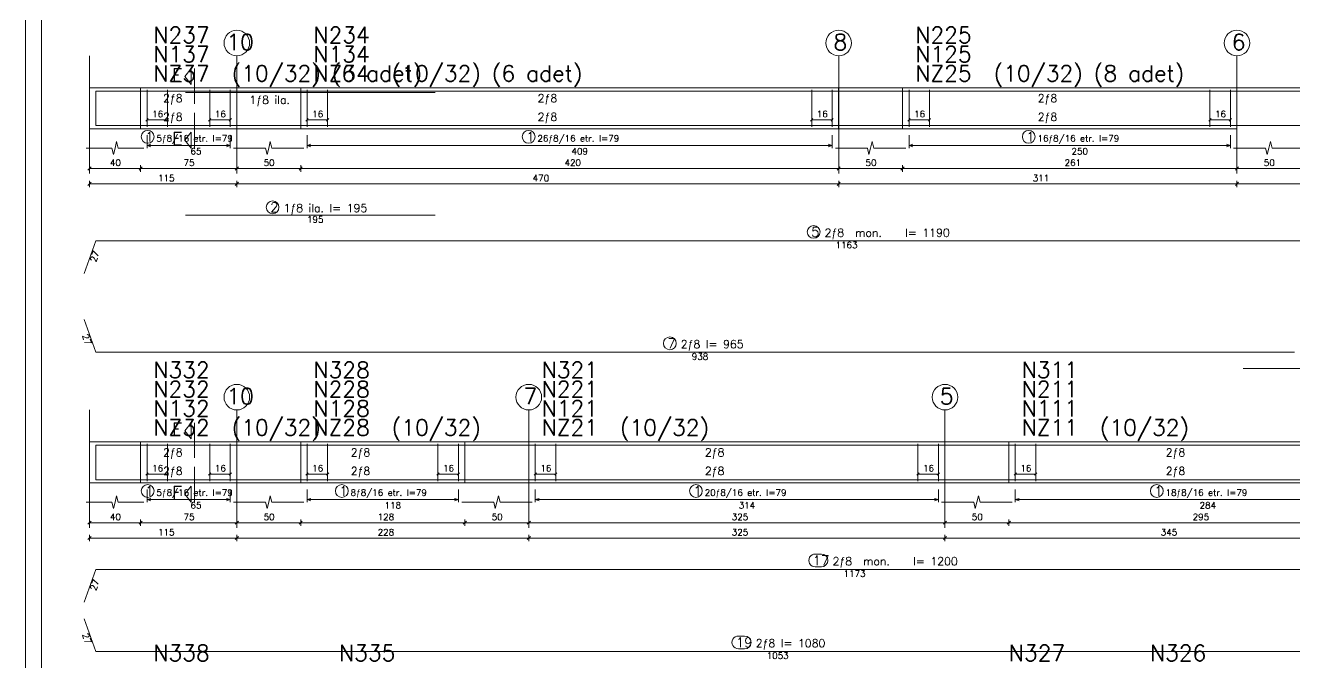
# Model space of a CAD drawing. Header units: inches. Extents: x -1.11 to 0.08, y 2.98 to 3.82.
# Drawn here: x -1.1065 to -0.7101, y 3.2047 to 3.4037 of the extents above; entities that cross this region are included whole.
import ezdxf

# ---------------------------------------------------------------- set-up
doc = ezdxf.new("R2010")
doc.units = ezdxf.units.IN
doc.header["$MEASUREMENT"] = 0
doc.linetypes.add('CENTER', pattern=[0.006500000000000001, 0.002, -0.001, 0.0005, -0.001, 0.002])
doc.linetypes.add('HIDDEN', pattern=[0.006, 0.002, -0.002, 0.002])
for name, color, linetype, lineweight in [('DONATI', 84, 'Continuous', 0), ('OLCU', 1, 'Continuous', 0), ('PENC2', 1, 'Continuous', 0), ('PENC3', 5, 'Continuous', 0), ('PENC4', 84, 'Continuous', 0), ('PEND2', 1, 'CENTER', 0), ('PENH3', 2, 'HIDDEN', 0)]:
    doc.layers.add(name, color=color, linetype=linetype, lineweight=lineweight)
doc.styles.add('RomanSTA', font='RomanSTA')

msp = doc.modelspace()

# ---------------------------------------------------------------- linework, layer by layer
at = {"layer": 'DONATI', "linetype": 'Continuous'}
for p, q in [((-1.084530444301764, 3.372433110782922), (-1.084530444301764, 3.383233110782922)), ((-1.084530444301764, 3.383233110782922), (-0.6203167601005237, 3.383233110782922)), ((-1.084530444301764, 3.383233110782922), (-1.084530444301764, 3.372433110782922)), ((-1.056530443437497, 3.382733110782921), (-0.9785304381028812, 3.382733110782921)), ((-1.084530444301764, 3.372433110782922), (-0.7101304395572345, 3.372433110782922)), ((-0.7261304421798389, 3.372433110782922), (-0.2852504415885608, 3.372433110782922)), ((-1.056530443437497, 3.344433110782921), (-0.9785304381028812, 3.344433110782921)), ((-1.088130443774263, 3.326233110782922), (-1.084530444301764, 3.336433110782921)), ((-1.084530444301764, 3.336433110782921), (-0.6203167601005237, 3.336433110782921)), ((-1.088130443774263, 3.311833110782922), (-1.084530444301764, 3.301633110782921)), ((-1.084530444301764, 3.301633110782921), (-0.7101304395572345, 3.301633110782921)), ((-0.7261304421798389, 3.296633110782921), (-0.2852504415885608, 3.296633110782921)), ((-1.084530444301764, 3.261833110782922), (-1.084530444301764, 3.272633110782921)), ((-1.084530444301764, 3.272633110782921), (-0.6153304441348713, 3.272633110782921)), ((-1.084530444301764, 3.272633110782921), (-1.084530444301764, 3.261833110782922)), ((-1.084530444301764, 3.261833110782922), (-0.6633304520026844, 3.261833110782922)), ((-1.088130443774263, 3.223633110782921), (-1.084530444301764, 3.233833110782922)), ((-1.084530444301764, 3.233833110782922), (-0.6153304441348713, 3.233833110782922)), ((-1.088130443774263, 3.218433110782922), (-1.084530444301764, 3.208233110782921)), ((-1.084530444301764, 3.208233110782921), (-0.6633304520026844, 3.208233110782921))]:
    msp.add_line(p, q, dxfattribs=at)
at = {"layer": 'OLCU', "linetype": 'Continuous'}
for p, q in [((-1.068883576847712, 3.373833110782921), (-1.068177522577445, 3.374633110782922)), ((-1.068529648192326, 3.373233110782921), (-1.068530832834641, 3.375233110782922)), ((-1.06853044540445, 3.374233110782922), (-1.062130445100467, 3.374233110782922)), ((-1.062483576543729, 3.373833110782921), (-1.061777525998751, 3.374633110782922)), ((-1.062129647888343, 3.373233110782921), (-1.062130832530658, 3.375233110782922)), ((-1.049283576615254, 3.373833110782921), (-1.048577522344987, 3.374633110782922)), ((-1.048929647959868, 3.373233110782921), (-1.048930832602183, 3.375233110782922)), ((-1.048930445171992, 3.374233110782922), (-1.042530441142718, 3.374233110782922)), ((-1.04288357631127, 3.373833110782921), (-1.042177522041003, 3.374633110782922)), ((-1.042529651381175, 3.373233110782921), (-1.04253083602349, 3.375233110782922)), ((-1.018883572377364, 3.373833110782921), (-1.018177525557677, 3.374633110782922)), ((-1.018529647447268, 3.373233110782921), (-1.018530832089583, 3.375233110782922)), ((-1.018530444659392, 3.374233110782922), (-1.012130440630118, 3.374233110782922)), ((-1.012483575798671, 3.373833110782921), (-1.011777521528403, 3.374633110782922)), ((-1.012129650868575, 3.373233110782921), (-1.01213083551089, 3.375233110782922)), ((-0.8612835718766849, 3.373833110782921), (-0.860577525056998, 3.374633110782922)), ((-0.8609296543971698, 3.373233110782921), (-0.8609308315889042, 3.375233110782922)), ((-0.8609304441587131, 3.374233110782922), (-0.8545304401294391, 3.374233110782922)), ((-0.8548835678474109, 3.373833110782921), (-0.854177521027724, 3.374633110782922)), ((-0.8545296354667347, 3.373233110782921), (-0.8545308275596302, 3.375233110782922)), ((-0.8308835788146656, 3.373833110782921), (-0.8301775319949787, 3.374633110782922)), ((-0.8305296464339893, 3.373233110782921), (-0.8305308385268848, 3.375233110782922)), ((-0.8305304510966938, 3.374233110782922), (-0.8241304321662586, 3.374233110782922)), ((-0.8244835896865528, 3.373833110782921), (-0.8237775130645435, 3.374633110782922)), ((-0.8241296573058765, 3.373233110782921), (-0.8241308195964496, 3.375233110782922)), ((-0.7368835671321552, 3.373833110782921), (-0.7361775203124683, 3.374633110782922)), ((-0.7365296347514789, 3.373233110782921), (-0.7365308268443744, 3.375233110782922)), ((-0.7365304394141834, 3.374233110782922), (-0.7301304502860706, 3.374233110782922)), ((-0.7304835780040424, 3.373833110782921), (-0.7297775311843555, 3.374633110782922)), ((-0.7301296456233661, 3.373233110782921), (-0.7301308377162616, 3.375233110782922)), ((-1.068883576847712, 3.263233110782922), (-1.068177522577445, 3.264033110782921)), ((-1.068529648192326, 3.262633110782922), (-1.068530832834641, 3.264633110782921)), ((-1.06853044540445, 3.263633110782922), (-1.062130445100467, 3.263633110782922)), ((-1.062483576543729, 3.263233110782922), (-1.061777525998751, 3.264033110782921)), ((-1.062129647888343, 3.262633110782922), (-1.062130832530658, 3.264633110782921)), ((-1.049283576615254, 3.263233110782922), (-1.048577522344987, 3.264033110782921)), ((-1.048929647959868, 3.262633110782922), (-1.048930832602183, 3.264633110782921)), ((-1.048930445171992, 3.263633110782922), (-1.042530441142718, 3.263633110782922)), ((-1.04288357631127, 3.263233110782922), (-1.042177522041003, 3.264033110782921)), ((-1.042529651381175, 3.262633110782922), (-1.04253083602349, 3.264633110782921)), ((-1.018883572377364, 3.263233110782922), (-1.018177525557677, 3.264033110782921)), ((-1.018529647447268, 3.262633110782922), (-1.018530832089583, 3.264633110782921)), ((-1.018530444659392, 3.263633110782922), (-1.012130440630118, 3.263633110782922)), ((-1.012483575798671, 3.263233110782922), (-1.011777521528403, 3.264033110782921)), ((-1.012129650868575, 3.262633110782922), (-1.01213083551089, 3.264633110782921)), ((-0.9780035777465503, 3.263233110782922), (-0.9772975309268634, 3.264033110782921)), ((-0.9776496453658741, 3.262633110782922), (-0.9776508374587696, 3.264633110782921)), ((-0.9776504500285785, 3.263633110782922), (-0.9712504459993045, 3.263633110782922)), ((-0.9716035737172763, 3.263233110782922), (-0.9708975268975895, 3.264033110782921)), ((-0.9712496562377613, 3.262633110782922), (-0.9712508334294956, 3.264633110782921)), ((-0.9476035697833698, 3.263233110782922), (-0.9468975229636829, 3.264033110782921)), ((-0.9472496523038547, 3.262633110782922), (-0.947250829495589, 3.264633110782921)), ((-0.947250442065398, 3.263633110782922), (-0.940850438036124, 3.263633110782922)), ((-0.941203580655257, 3.263233110782922), (-0.9404975189344089, 3.264033110782921)), ((-0.9408496482745807, 3.262633110782922), (-0.9408508403674762, 3.264633110782921)), ((-0.8280835612193744, 3.263233110782922), (-0.8273775143996875, 3.264033110782921)), ((-0.8277296586410205, 3.262633110782922), (-0.8277308209315937, 3.264633110782921)), ((-0.8277304335014026, 3.263633110782922), (-0.8213304443732898, 3.263633110782922)), ((-0.8216835720912616, 3.263233110782922), (-0.8209775252715747, 3.264033110782921)), ((-0.8213296397105854, 3.262633110782922), (-0.8213308318034809, 3.264633110782921)), ((-0.7976835830585163, 3.263233110782922), (-0.7969775362388294, 3.264033110782921)), ((-0.79732965067784, 3.262633110782922), (-0.7973308427707355, 3.264633110782921)), ((-0.7973304553405445, 3.263633110782922), (-0.7909304364101093, 3.263633110782922)), ((-0.7912835641280811, 3.263233110782922), (-0.7905775173083942, 3.264033110782921)), ((-0.7909296615497272, 3.262633110782922), (-0.7909308238403003, 3.264633110782921)), ((-0.8598275049106281, 3.238633110782922), (-0.8578774942533176, 3.238633110782922)), ((-0.8598306788579624, 3.234633110782922), (-0.8578806831018131, 3.234633110782922)), ((-0.8838274939433735, 3.213033110782922), (-0.881877483286063, 3.213033110782922)), ((-0.8838306678907077, 3.209033110782921), (-0.8818806721345585, 3.209033110782921))]:
    msp.add_line(p, q, dxfattribs=at)
at = {"layer": 'PENC2', "linetype": 'Continuous'}
for p, q in [((-1.078530445180933, 3.365433110782921), (-1.078030444167654, 3.367433110782922)), ((-1.078030444167654, 3.367433110782922), (-1.07753044501702, 3.365433110782921)), ((-1.06853044540445, 3.369433110782921), (-1.06853044540445, 3.365433110782921)), ((-1.06853044540445, 3.366233110782922), (-1.067330443717639, 3.366633110782922)), ((-1.06853044540445, 3.366233110782922), (-1.042530441142718, 3.366233110782922)), ((-1.06853044540445, 3.366233110782922), (-1.067330443717639, 3.365833110782921)), ((-1.042530441142718, 3.366233110782922), (-1.04373044655482, 3.366633110782922)), ((-1.042530441142718, 3.366233110782922), (-1.04373044655482, 3.365833110782921)), ((-1.042530441142718, 3.369433110782921), (-1.042530441142718, 3.365433110782921)), ((-1.030530446626345, 3.365433110782921), (-1.030030445613066, 3.367433110782922)), ((-1.030030445613066, 3.367433110782922), (-1.029530444599787, 3.365433110782921)), ((-1.018530444659392, 3.369433110782921), (-1.018530444659392, 3.365433110782921)), ((-1.018530444659392, 3.366233110782922), (-1.017330446697871, 3.366633110782922)), ((-1.018530444659392, 3.366233110782922), (-0.8545304401294391, 3.366233110782922)), ((-1.018530444659392, 3.366233110782922), (-1.017330446697871, 3.365833110782921)), ((-0.8545304401294391, 3.366233110782922), (-0.8557304306403797, 3.366633110782922)), ((-0.8545304401294391, 3.366233110782922), (-0.8557304306403797, 3.365833110782921)), ((-0.8545304401294391, 3.369433110782921), (-0.8545304401294391, 3.365433110782921)), ((-0.8425304456130664, 3.365433110782921), (-0.8420304520503681, 3.367433110782922)), ((-0.8420304520503681, 3.367433110782922), (-0.8415304584876697, 3.365433110782921)), ((-0.8305304510966938, 3.369433110782921), (-0.8305304510966938, 3.365433110782921)), ((-0.8305304510966938, 3.366233110782922), (-0.8293304307834308, 3.366633110782922)), ((-0.8305304510966938, 3.366233110782922), (-0.7301304502860706, 3.366233110782922)), ((-0.8305304510966938, 3.366233110782922), (-0.8293304307834308, 3.365833110782921)), ((-0.7301304502860706, 3.366233110782922), (-0.7313304407970111, 3.366633110782922)), ((-0.7301304502860706, 3.366233110782922), (-0.7313304407970111, 3.365833110782921)), ((-0.7301304502860706, 3.369433110782921), (-0.7301304502860706, 3.365433110782921)), ((-0.7181304557696979, 3.365433110782921), (-0.7176304324046772, 3.367433110782922)), ((-0.7176304324046772, 3.367433110782922), (-0.7171304388419788, 3.365433110782921)), ((-1.087530444793503, 3.365433110782921), (-1.079530445344846, 3.365433110782921)), ((-1.079530445344846, 3.365433110782921), (-1.079030444331567, 3.363433110782922)), ((-1.079030444331567, 3.363433110782922), (-1.078530445180933, 3.365433110782921)), ((-1.07753044501702, 3.365433110782921), (-1.069530443705718, 3.365433110782921)), ((-1.041530446566741, 3.365433110782921), (-1.031530441202323, 3.365433110782921)), ((-1.031530441202323, 3.365433110782921), (-1.031030447639624, 3.363433110782922)), ((-1.031030447639624, 3.363433110782922), (-1.030530446626345, 3.365433110782921)), ((-1.029530444599787, 3.365433110782921), (-1.01953044668595, 3.365433110782921)), ((-0.8535304530040424, 3.365433110782921), (-0.8435304327384632, 3.365433110782921)), ((-0.8435304327384632, 3.365433110782921), (-0.8430304391757648, 3.363433110782922)), ((-0.8430304391757648, 3.363433110782922), (-0.8425304456130664, 3.365433110782921)), ((-0.8415304584876697, 3.365433110782921), (-0.8315304382220905, 3.365433110782921)), ((-0.7291304333583515, 3.365433110782921), (-0.7191304428950946, 3.365433110782921)), ((-0.7191304428950946, 3.365433110782921), (-0.7186304493323963, 3.363433110782922)), ((-0.7186304493323963, 3.363433110782922), (-0.7181304557696979, 3.365433110782921)), ((-0.7171304388419788, 3.365433110782921), (-0.707130448378722, 3.365433110782921)), ((-1.085990445174376, 3.359533110782921), (-1.086990445338289, 3.358533110782921)), ((-1.08649044432501, 3.360033110782922), (-1.08649044432501, 3.358033110782921)), ((-1.08649044432501, 3.359033110782922), (-1.070530445732276, 3.359033110782922)), ((-1.070030444718997, 3.359533110782921), (-1.071030446745555, 3.358533110782921)), ((-1.070530445732276, 3.360033110782922), (-1.070530445732276, 3.358033110782921)), ((-1.070530445732276, 3.359033110782922), (-1.040530444540183, 3.359033110782922)), ((-1.039990441359679, 3.359533110782921), (-1.040990443386237, 3.358533110782921)), ((-1.040490442372958, 3.360033110782922), (-1.040490442372958, 3.358033110782921)), ((-1.040490442372958, 3.359033110782922), (-1.020530441261927, 3.359033110782922)), ((-1.020030447699229, 3.359533110782921), (-1.021030442275206, 3.358533110782921)), ((-1.020530441261927, 3.360033110782922), (-1.020530441261927, 3.358033110782921)), ((-1.020530441261927, 3.359033110782922), (-0.8525304360763233, 3.359033110782922)), ((-0.8519904477969806, 3.359533110782921), (-0.8529904349223774, 3.358533110782921)), ((-0.852490441359679, 3.360033110782922), (-0.852490441359679, 3.358033110782921)), ((-0.852490441359679, 3.359033110782922), (-0.8325304551498096, 3.359033110782922)), ((-0.8320304317847889, 3.359533110782921), (-0.833030448712508, 3.358533110782921)), ((-0.8325304551498096, 3.360033110782922), (-0.8325304551498096, 3.358033110782921)), ((-0.8325304551498096, 3.359033110782922), (-0.7281304462329548, 3.359033110782922)), ((-0.7275904579536121, 3.359533110782921), (-0.7285904450790088, 3.358533110782921)), ((-0.7280904515163105, 3.360033110782922), (-0.7280904515163105, 3.358033110782921)), ((-0.7280904515163105, 3.359033110782922), (-0.7081304355041187, 3.359033110782922)), ((-1.085990445174376, 3.354733110782921), (-1.086990445338289, 3.353733110782922)), ((-1.08649044432501, 3.355233110782922), (-1.08649044432501, 3.353233110782921)), ((-1.08649044432501, 3.354233110782921), (-1.040490442372958, 3.354233110782921)), ((-1.039990441359679, 3.354733110782921), (-1.040990443386237, 3.353733110782922)), ((-1.040490442372958, 3.355233110782922), (-1.040490442372958, 3.353233110782921)), ((-1.040490442372958, 3.354233110782921), (-0.852490441359679, 3.354233110782921)), ((-0.8519904477969806, 3.354733110782921), (-0.8529904349223774, 3.353733110782922)), ((-0.852490441359679, 3.355233110782922), (-0.852490441359679, 3.353233110782921)), ((-0.852490441359679, 3.354233110782921), (-0.7280904515163105, 3.354233110782921)), ((-0.7275904579536121, 3.354733110782921), (-0.7285904450790088, 3.353733110782922)), ((-0.7280904515163105, 3.355233110782922), (-0.7280904515163105, 3.353233110782921)), ((-0.7280904515163105, 3.354233110782921), (-0.6012904210464161, 3.354233110782921)), ((-1.06853044540445, 3.258833110782922), (-1.06853044540445, 3.254833110782922)), ((-1.042530441142718, 3.258833110782922), (-1.042530441142718, 3.254833110782922)), ((-1.018530444659392, 3.258833110782922), (-1.018530444659392, 3.254833110782922)), ((-0.9712504459993045, 3.258833110782922), (-0.9712504459993045, 3.254833110782922)), ((-0.947250442065398, 3.258833110782922), (-0.947250442065398, 3.254833110782922)), ((-0.8213304443732898, 3.258833110782922), (-0.8213304443732898, 3.254833110782922)), ((-0.7973304553405445, 3.258833110782922), (-0.7973304553405445, 3.254833110782922)), ((-1.087530444793503, 3.254833110782922), (-1.079530445344846, 3.254833110782922)), ((-1.079530445344846, 3.254833110782922), (-1.079030444331567, 3.252833110782921)), ((-1.079030444331567, 3.252833110782921), (-1.078530445180933, 3.254833110782922)), ((-1.078530445180933, 3.254833110782922), (-1.078030444167654, 3.256833110782921)), ((-1.078030444167654, 3.256833110782921), (-1.07753044501702, 3.254833110782922)), ((-1.07753044501702, 3.254833110782922), (-1.069530443705718, 3.254833110782922)), ((-1.06853044540445, 3.255633110782922), (-1.067330443717639, 3.256033110782921)), ((-1.06853044540445, 3.255633110782922), (-1.042530441142718, 3.255633110782922)), ((-1.06853044540445, 3.255633110782922), (-1.067330443717639, 3.255233110782922)), ((-1.042530441142718, 3.255633110782922), (-1.04373044655482, 3.256033110782921)), ((-1.042530441142718, 3.255633110782922), (-1.04373044655482, 3.255233110782922)), ((-1.041530446566741, 3.254833110782922), (-1.031530441202323, 3.254833110782922)), ((-1.031530441202323, 3.254833110782922), (-1.031030447639624, 3.252833110782921)), ((-1.031030447639624, 3.252833110782921), (-1.030530446626345, 3.254833110782922)), ((-1.030530446626345, 3.254833110782922), (-1.030030445613066, 3.256833110782921)), ((-1.030030445613066, 3.256833110782921), (-1.029530444599787, 3.254833110782922)), ((-1.029530444599787, 3.254833110782922), (-1.01953044668595, 3.254833110782922)), ((-1.018530444659392, 3.255633110782922), (-1.017330446697871, 3.256033110782921)), ((-1.018530444659392, 3.255633110782922), (-0.9712504459993045, 3.255633110782922)), ((-1.018530444659392, 3.255633110782922), (-1.017330446697871, 3.255233110782922)), ((-0.9712504459993045, 3.255633110782922), (-0.9724504514114063, 3.256033110782921)), ((-0.9712504459993045, 3.255633110782922), (-0.9724504514114063, 3.255233110782922)), ((-0.9702504439727466, 3.254833110782922), (-0.9602504386083286, 3.254833110782922)), ((-0.9602504386083286, 3.254833110782922), (-0.9597504450456302, 3.252833110782921)), ((-0.9597504450456302, 3.252833110782921), (-0.9592504514829319, 3.254833110782922)), ((-0.9592504514829319, 3.254833110782922), (-0.9587504430190723, 3.256833110782921)), ((-0.9587504430190723, 3.256833110782921), (-0.9582504494563739, 3.254833110782922)), ((-0.9582504494563739, 3.254833110782922), (-0.9482504440919559, 3.254833110782922)), ((-0.947250442065398, 3.255633110782922), (-0.9460504515544574, 3.256033110782921)), ((-0.947250442065398, 3.255633110782922), (-0.8213304443732898, 3.255633110782922)), ((-0.947250442065398, 3.255633110782922), (-0.9460504515544574, 3.255233110782922)), ((-0.8213304443732898, 3.255633110782922), (-0.8225304348842304, 3.256033110782921)), ((-0.8213304443732898, 3.255633110782922), (-0.8225304348842304, 3.255233110782922)), ((-0.8203304572478931, 3.254833110782922), (-0.8103304369823139, 3.254833110782922)), ((-0.8103304369823139, 3.254833110782922), (-0.8098304434196155, 3.252833110782921)), ((-0.8098304434196155, 3.252833110782921), (-0.8093304498569172, 3.254833110782922)), ((-0.8093304498569172, 3.254833110782922), (-0.8088304562942188, 3.256833110782921)), ((-0.8088304562942188, 3.256833110782921), (-0.808330432929198, 3.254833110782922)), ((-0.808330432929198, 3.254833110782922), (-0.7983304424659412, 3.254833110782922)), ((-0.7973304553405445, 3.255633110782922), (-0.7961304350272815, 3.256033110782921)), ((-0.7973304553405445, 3.255633110782922), (-0.683330432929198, 3.255633110782922)), ((-0.7973304553405445, 3.255633110782922), (-0.7961304350272815, 3.255233110782922)), ((-1.085990445174376, 3.248933110782922), (-1.086990445338289, 3.247933110782922)), ((-1.08649044432501, 3.249433110782921), (-1.08649044432501, 3.247433110782922)), ((-1.08649044432501, 3.248433110782921), (-1.070530445732276, 3.248433110782921)), ((-1.070030444718997, 3.248933110782922), (-1.071030446745555, 3.247933110782922)), ((-1.070530445732276, 3.249433110782921), (-1.070530445732276, 3.247433110782922)), ((-1.070530445732276, 3.248433110782921), (-1.040530444540183, 3.248433110782921)), ((-1.039990441359679, 3.248933110782922), (-1.040990443386237, 3.247933110782922)), ((-1.040490442372958, 3.249433110782921), (-1.040490442372958, 3.247433110782922)), ((-1.040490442372958, 3.248433110782921), (-1.020530441261927, 3.248433110782921)), ((-1.020030447699229, 3.248933110782922), (-1.021030442275206, 3.247933110782922)), ((-1.020530441261927, 3.249433110782921), (-1.020530441261927, 3.247433110782922)), ((-1.020530441261927, 3.248433110782921), (-0.9692504419461887, 3.248433110782921)), ((-0.9687504483834903, 3.248933110782922), (-0.9697504504100483, 3.247933110782922)), ((-0.9692504419461887, 3.249433110782921), (-0.9692504419461887, 3.247433110782922)), ((-0.9692504419461887, 3.248433110782921), (-0.9492904408351581, 3.248433110782921)), ((-0.9487504376546543, 3.248933110782922), (-0.9497504396812122, 3.247933110782922)), ((-0.9492504461185138, 3.249433110782921), (-0.9492504461185138, 3.247433110782922)), ((-0.9492504461185138, 3.248433110782921), (-0.819330440320174, 3.248433110782921)), ((-0.8187904520408313, 3.248933110782922), (-0.8197904391662281, 3.247933110782922)), ((-0.8192904456035297, 3.249433110782921), (-0.8192904456035297, 3.247433110782922)), ((-0.8192904456035297, 3.248433110782921), (-0.7993304295913379, 3.248433110782921)), ((-0.7988304360286396, 3.248933110782922), (-0.7998304529563587, 3.247933110782922)), ((-0.7993304295913379, 3.249433110782921), (-0.7993304295913379, 3.247433110782922)), ((-0.7993304295913379, 3.248433110782921), (-0.6813304586784046, 3.248433110782921)), ((-1.085990445174376, 3.244133110782922), (-1.086990445338289, 3.243133110782922)), ((-1.08649044432501, 3.244633110782921), (-1.08649044432501, 3.242633110782922)), ((-1.08649044432501, 3.243633110782921), (-1.040490442372958, 3.243633110782921)), ((-1.039990441359679, 3.244133110782922), (-1.040990443386237, 3.243133110782922)), ((-1.040490442372958, 3.244633110782921), (-1.040490442372958, 3.242633110782922)), ((-1.040490442372958, 3.243633110782921), (-0.9492904408351581, 3.243633110782921)), ((-0.9487904472724598, 3.244133110782922), (-0.9497904492990177, 3.243133110782922)), ((-0.9492904408351581, 3.244633110782921), (-0.9492904408351581, 3.242633110782922)), ((-0.9492904408351581, 3.243633110782921), (-0.8192904456035297, 3.243633110782921)), ((-0.8187904520408313, 3.244133110782922), (-0.8197904391662281, 3.243133110782922)), ((-0.8192904456035297, 3.244633110782921), (-0.8192904456035297, 3.242633110782922)), ((-0.8192904456035297, 3.243633110782921), (-0.6812904341594379, 3.243633110782921))]:
    msp.add_line(p, q, dxfattribs=at)
at = {"layer": 'PENC2'}
for centre in [(-1.068329249926011, 3.368933110782922), (-0.9493292583600681, 3.368933110782922), (-0.7931292517558735, 3.368933110782922), (-1.029313573099772, 3.346933110782921), (-0.8603222532645862, 3.339233110782922), (-0.9052290929929416, 3.304433110782921), (-1.068329249926011, 3.258333110782921), (-1.00768925384442, 3.258333110782921), (-0.8970892591849964, 3.258333110782921), (-0.7531292601005237, 3.258333110782921)]:
    msp.add_circle(centre, 0.002000000094994903, dxfattribs=at)
for centre, start, end in [((-0.8598290844337146, 3.236633110782921), 90.00122447294544, 270.0036734188379), ((-0.8578790886775653, 3.236633110782921), 270.0036734188379, 90.00122447294544), ((-0.88382907346646, 3.211033110782922), 90.00122447294544, 270.0036734188379), ((-0.8818790777103107, 3.211033110782922), 270.0036734188379, 90.00122447294544)]:
    msp.add_arc(centre, 0.002000000094994903, start, end, dxfattribs=at)
at = {"layer": 'PENC3', "linetype": 'Continuous'}
for p, q in [((-1.106530444182555, 2.981233110782922), (-1.106530444182555, 3.821533110782922)), ((-1.101530444294314, 2.981233110782922), (-1.101530444294314, 3.821533110782922)), ((-1.08653044462959, 3.384233110782922), (-1.08649044432501, 3.384233110782922)), ((-1.08653044462959, 3.384233110782922), (-1.08653044462959, 3.371433110782922)), ((-1.08649044432501, 3.384233110782922), (-1.040490442372958, 3.384233110782922)), ((-1.040490442372958, 3.384233110782922), (-0.852490441359679, 3.384233110782922)), ((-0.852490441359679, 3.384233110782922), (-0.7280904515163105, 3.384233110782922)), ((-0.7280904515163105, 3.384233110782922), (-0.6012904210464161, 3.384233110782922)), ((-1.08653044462959, 3.371433110782922), (-1.08649044432501, 3.371433110782922)), ((-1.08649044432501, 3.371433110782922), (-1.070530445732276, 3.371433110782922)), ((-1.070530445732276, 3.371433110782922), (-1.040530444540183, 3.371433110782922)), ((-1.040530444540183, 3.371433110782922), (-1.040490442372958, 3.371433110782922)), ((-1.040490442372958, 3.371433110782922), (-1.020530441261927, 3.371433110782922)), ((-1.020530441261927, 3.371433110782922), (-0.8525304360763233, 3.371433110782922)), ((-0.8525304360763233, 3.371433110782922), (-0.852490441359679, 3.371433110782922)), ((-0.852490441359679, 3.371433110782922), (-0.8325304551498096, 3.371433110782922)), ((-0.8325304551498096, 3.371433110782922), (-0.7281304462329548, 3.371433110782922)), ((-0.7281304462329548, 3.371433110782922), (-0.7280904515163105, 3.371433110782922)), ((-1.08653044462959, 3.273633110782922), (-1.08649044432501, 3.273633110782922)), ((-1.08653044462959, 3.273633110782922), (-1.08653044462959, 3.260833110782921)), ((-1.08649044432501, 3.273633110782922), (-1.040490442372958, 3.273633110782922)), ((-1.040490442372958, 3.273633110782922), (-0.9492904408351581, 3.273633110782922)), ((-0.9492904408351581, 3.273633110782922), (-0.8192904456035297, 3.273633110782922)), ((-0.8192904456035297, 3.273633110782922), (-0.6812904341594379, 3.273633110782922)), ((-1.08653044462959, 3.260833110782921), (-1.08649044432501, 3.260833110782921)), ((-1.08649044432501, 3.260833110782921), (-1.070530445732276, 3.260833110782921)), ((-1.070530445732276, 3.260833110782921), (-1.040530444540183, 3.260833110782921)), ((-1.040530444540183, 3.260833110782921), (-1.040490442372958, 3.260833110782921)), ((-1.040490442372958, 3.260833110782921), (-1.020530441261927, 3.260833110782921)), ((-1.020530441261927, 3.260833110782921), (-0.9692504419461887, 3.260833110782921)), ((-0.9692504419461887, 3.260833110782921), (-0.9492904408351581, 3.260833110782921)), ((-0.9492904408351581, 3.260833110782921), (-0.9492504461185138, 3.260833110782921)), ((-0.9492504461185138, 3.260833110782921), (-0.819330440320174, 3.260833110782921)), ((-0.819330440320174, 3.260833110782921), (-0.8192904456035297, 3.260833110782921)), ((-0.8192904456035297, 3.260833110782921), (-0.7993304295913379, 3.260833110782921)), ((-0.7993304295913379, 3.260833110782921), (-0.6813304586784046, 3.260833110782921))]:
    msp.add_line(p, q, dxfattribs=at)
at = {"layer": 'PENC3'}
for centre in [(-1.040490442372958, 3.398233110782921), (-0.852490441359679, 3.398233110782921), (-0.7280904515163105, 3.398233110782921), (-1.040490442372958, 3.287633110782922), (-0.9492904408351581, 3.287633110782922), (-0.8192904456035297, 3.287633110782922)]:
    msp.add_circle(centre, 0.004000000189989805, dxfattribs=at)
at = {"layer": 'PENC4', "linetype": 'Continuous'}
for p, q in [((-1.054730446495215, 3.390233110782921), (-1.05673044309775, 3.387733110782921)), ((-1.054730446495215, 3.390233110782921), (-1.054730446495215, 3.385233110782921)), ((-1.053730444468657, 3.390233110782921), (-1.053730444468657, 3.379233110782922)), ((-1.05673044309775, 3.387733110782921), (-1.054730446495215, 3.385233110782921)), ((-1.06853044540445, 3.383633110782922), (-1.06853044540445, 3.372033110782922)), ((-1.062130445100467, 3.383633110782922), (-1.062130445100467, 3.372033110782922)), ((-1.048930445171992, 3.383633110782922), (-1.048930445171992, 3.372033110782922)), ((-1.042530441142718, 3.383633110782922), (-1.042530441142718, 3.372033110782922)), ((-1.018530444659392, 3.383633110782922), (-1.018530444659392, 3.372033110782922)), ((-1.012130440630118, 3.383633110782922), (-1.012130440630118, 3.372033110782922)), ((-0.8609304441587131, 3.383633110782922), (-0.8609304441587131, 3.372033110782922)), ((-0.8545304401294391, 3.383633110782922), (-0.8545304401294391, 3.372033110782922)), ((-0.8305304510966938, 3.383633110782922), (-0.8305304510966938, 3.372033110782922)), ((-0.8241304321662586, 3.383633110782922), (-0.8241304321662586, 3.372033110782922)), ((-0.7365304394141834, 3.383633110782922), (-0.7365304394141834, 3.372033110782922)), ((-0.7301304502860706, 3.383633110782922), (-0.7301304502860706, 3.372033110782922)), ((-1.053730444468657, 3.365433110782921), (-1.053730444468657, 3.376433110782922)), ((-1.05673044309775, 3.367933110782921), (-1.054730446495215, 3.370433110782922)), ((-1.054730446495215, 3.365433110782921), (-1.054730446495215, 3.370433110782922)), ((-1.054730446495215, 3.365433110782921), (-1.05673044309775, 3.367933110782921)), ((-1.054730446495215, 3.279633110782922), (-1.05673044309775, 3.277133110782922)), ((-1.054730446495215, 3.279633110782922), (-1.054730446495215, 3.274633110782922)), ((-1.053730444468657, 3.279633110782922), (-1.053730444468657, 3.268633110782921)), ((-1.05673044309775, 3.277133110782922), (-1.054730446495215, 3.274633110782922)), ((-1.06853044540445, 3.273033110782921), (-1.06853044540445, 3.261433110782922)), ((-1.062130445100467, 3.273033110782921), (-1.062130445100467, 3.261433110782922)), ((-1.048930445171992, 3.273033110782921), (-1.048930445171992, 3.261433110782922)), ((-1.042530441142718, 3.273033110782921), (-1.042530441142718, 3.261433110782922)), ((-1.018530444659392, 3.273033110782921), (-1.018530444659392, 3.261433110782922)), ((-1.012130440630118, 3.273033110782921), (-1.012130440630118, 3.261433110782922)), ((-0.9776504500285785, 3.273033110782921), (-0.9776504500285785, 3.261433110782922)), ((-0.9712504459993045, 3.273033110782921), (-0.9712504459993045, 3.261433110782922)), ((-0.947250442065398, 3.273033110782921), (-0.947250442065398, 3.261433110782922)), ((-0.940850438036124, 3.273033110782921), (-0.940850438036124, 3.261433110782922)), ((-0.8277304335014026, 3.273033110782921), (-0.8277304335014026, 3.261433110782922)), ((-0.8213304443732898, 3.273033110782921), (-0.8213304443732898, 3.261433110782922)), ((-0.7973304553405445, 3.273033110782921), (-0.7973304553405445, 3.261433110782922)), ((-0.7909304364101093, 3.273033110782921), (-0.7909304364101093, 3.261433110782922)), ((-1.053730444468657, 3.254833110782922), (-1.053730444468657, 3.265833110782922)), ((-1.05673044309775, 3.257333110782922), (-1.054730446495215, 3.259833110782921)), ((-1.054730446495215, 3.254833110782922), (-1.054730446495215, 3.259833110782921)), ((-1.054730446495215, 3.254833110782922), (-1.05673044309775, 3.257333110782922))]:
    msp.add_line(p, q, dxfattribs=at)
at = {"layer": 'PEND2', "linetype": 'CENTER'}
for p, q in [((-1.08649044432501, 3.394233110782921), (-1.08649044432501, 3.357433110782921)), ((-1.040490442372958, 3.394233110782921), (-1.040490442372958, 3.357433110782921)), ((-0.852490441359679, 3.394233110782921), (-0.852490441359679, 3.357433110782921)), ((-0.7280904515163105, 3.394233110782921), (-0.7280904515163105, 3.357433110782921)), ((-1.08649044432501, 3.283633110782922), (-1.08649044432501, 3.246833110782922)), ((-1.040490442372958, 3.283633110782922), (-1.040490442372958, 3.246833110782922)), ((-0.9492904408351581, 3.283633110782922), (-0.9492904408351581, 3.246833110782922)), ((-0.8192904456035297, 3.283633110782922), (-0.8192904456035297, 3.246833110782922))]:
    msp.add_line(p, q, dxfattribs=at)
at = {"layer": 'PENH3', "linetype": 'HIDDEN'}
for p, q in [((-1.070530445732276, 3.384233110782922), (-1.070530445732276, 3.371433110782922)), ((-1.040530444540183, 3.384233110782922), (-1.040530444540183, 3.371433110782922)), ((-1.020530441261927, 3.384233110782922), (-1.020530441261927, 3.371433110782922)), ((-0.8525304360763233, 3.384233110782922), (-0.8525304360763233, 3.371433110782922)), ((-0.8325304551498096, 3.384233110782922), (-0.8325304551498096, 3.371433110782922)), ((-0.7281304462329548, 3.384233110782922), (-0.7281304462329548, 3.371433110782922)), ((-1.070530445732276, 3.273633110782922), (-1.070530445732276, 3.260833110782921)), ((-1.040530444540183, 3.273633110782922), (-1.040530444540183, 3.260833110782921)), ((-1.020530441261927, 3.273633110782922), (-1.020530441261927, 3.260833110782921)), ((-0.9692504419461887, 3.273633110782922), (-0.9692504419461887, 3.260833110782921)), ((-0.9492504461185138, 3.273633110782922), (-0.9492504461185138, 3.260833110782921)), ((-0.819330440320174, 3.273633110782922), (-0.819330440320174, 3.260833110782921)), ((-0.7993304295913379, 3.273633110782922), (-0.7993304295913379, 3.260833110782921))]:
    msp.add_line(p, q, dxfattribs=at)

# ---------------------------------------------------------------- texts
at = {"layer": 'PENC2', "style": 'RomanSTA'}
for s, p in [(' 65', (-1.056330443777243, 3.363433110782922)), (' 409', (-0.9373304410354297, 3.363433110782922)), (' 250', (-0.7811304493323963, 3.363433110782922)), ('195', (-1.018570811905066, 3.342133110782922)), ('1163', (-0.8534639640227955, 3.334133110782922)), ('938', (-0.898370818652312, 3.299333110782921)), (' 65', (-1.056330443777243, 3.252833110782921)), (' 118', (-0.9956904439703624, 3.252833110782921)), (' 314', (-0.885090441860358, 3.252833110782921)), (' 284', (-0.7411304576770466, 3.252833110782921)), ('1173', (-0.8509708209411304, 3.231533110782922)), ('1053', (-0.8749708099738758, 3.205933110782921))]:
    msp.add_text(s, height=0.002, dxfattribs=at).set_placement(p)
for rotation, p in [(70.5297986741655, (-1.084533998228709, 3.329633110782921)), (289.4750992176179, (-1.088820466257731, 3.306933110782921)), (70.5297986741655, (-1.084533998228709, 3.227033110782922)), (289.4750992176179, (-1.088820466257731, 3.213533110782921))]:
    msp.add_text('27', height=0.002, rotation=rotation, dxfattribs=at).set_placement(p)
at = {"layer": 'PENC3', "style": 'RomanSTA'}
for s, height, p in [('2ƒ8', 0.0025, (-1.063530442722241, 3.379733110782921)), ('1ƒ8 ila.', 0.0025, (-1.036530443884532, 3.379233110782922)), ('2ƒ8', 0.0025, (-0.9465304477588337, 3.379733110782921)), ('2ƒ8', 0.0025, (-0.7903304560558002, 3.379733110782921)), ('16', 0.002, (-1.066930757321517, 3.375033110782922)), ('2ƒ8', 0.0025, (-1.063530442722241, 3.373933110782922)), ('16', 0.002, (-1.047330757089059, 3.375033110782922)), ('16', 0.002, (-1.016930752851168, 3.375033110782922)), ('2ƒ8', 0.0025, (-0.9465304477588337, 3.373933110782922)), ('16', 0.002, (-0.85933075980107, 3.375033110782922)), ('16', 0.002, (-0.8289307518378894, 3.375033110782922)), ('2ƒ8', 0.0025, (-0.7903304560558002, 3.373933110782922)), ('16', 0.002, (-0.7349307699577015, 3.375033110782922)), ('  5ƒ8/16 etr. l=79', 0.002, (-1.068330445744197, 3.367433110782922)), ('  26ƒ8/16 etr. l=79', 0.002, (-0.9493304504529636, 3.367433110782922)), ('  16ƒ8/16 etr. l=79', 0.002, (-0.793130443848769, 3.367433110782922)), ('40', 0.002, (-1.080110443241994, 3.359833110782922)), ('75', 0.002, (-1.057130446143548, 3.359833110782922)), ('50', 0.002, (-1.032110446550051, 3.359833110782922)), ('420', 0.002, (-0.9381304396764438, 3.359833110782922)), ('50', 0.002, (-0.8441104455367725, 3.359833110782922)), ('261', 0.002, (-0.7819304330722492, 3.359833110782922)), ('50', 0.002, (-0.719710455693404, 3.359833110782922)), ('115', 0.002, (-1.065090445287625, 3.355033110782922)), ('470', 0.002, (-0.9480904503242176, 3.355033110782922)), ('311', 0.002, (-0.7918904586211841, 3.355033110782922)), ('  1ƒ8 ila. l= 195', 0.0025, (-1.029314765192668, 3.345433110782921)), ('  2ƒ8  mon.   l= 1190', 0.0025, (-0.8603234453574817, 3.337733110782922)), ('  2ƒ8 l= 965', 0.0025, (-0.9052302850858371, 3.302933110782921)), ('2ƒ8', 0.0025, (-1.063530442722241, 3.269133110782922)), ('2ƒ8', 0.0025, (-1.004890443243186, 3.269133110782922)), ('2ƒ8', 0.0025, (-0.8942904485837619, 3.269133110782922)), ('2ƒ8', 0.0025, (-0.7503304345981281, 3.269133110782922)), ('16', 0.002, (-1.066930757321517, 3.264433110782921)), ('2ƒ8', 0.0025, (-1.063530442722241, 3.263333110782922)), ('16', 0.002, (-1.047330757089059, 3.264433110782921)), ('16', 0.002, (-1.016930752851168, 3.264433110782921)), ('2ƒ8', 0.0025, (-1.004890443243186, 3.263333110782922)), ('16', 0.002, (-0.9760507507697742, 3.264433110782921)), ('16', 0.002, (-0.9456507577077549, 3.264433110782921)), ('2ƒ8', 0.0025, (-0.8942904485837619, 3.263333110782922)), ('16', 0.002, (-0.8261307640449207, 3.264433110782921)), ('16', 0.002, (-0.7957307560817402, 3.264433110782921)), ('2ƒ8', 0.0025, (-0.7503304345981281, 3.263333110782922)), ('  5ƒ8/16 etr. l=79', 0.002, (-1.068330445744197, 3.256833110782921)), ('  8ƒ8/16 etr. l=79', 0.002, (-1.007690445937316, 3.256833110782921)), ('  20ƒ8/16 etr. l=79', 0.002, (-0.8970904512778919, 3.256833110782921)), ('  18ƒ8/16 etr. l=79', 0.002, (-0.7531304521934192, 3.256833110782921)), ('40', 0.002, (-1.080110443241994, 3.249233110782922)), ('75', 0.002, (-1.057130446143548, 3.249233110782922)), ('50', 0.002, (-1.032110446550051, 3.249233110782922)), ('128', 0.002, (-0.9964904426113765, 3.249233110782922)), ('50', 0.002, (-0.9608704461232822, 3.249233110782922)), ('325', 0.002, (-0.8858904405013721, 3.249233110782922)), ('50', 0.002, (-0.8109104497806232, 3.249233110782922)), ('295', 0.002, (-0.7419304414168995, 3.249233110782922)), ('115', 0.002, (-1.065090445287625, 3.244433110782921)), ('228', 0.002, (-0.9964904426113765, 3.244433110782921)), ('325', 0.002, (-0.8858904405013721, 3.244433110782921)), ('345', 0.002, (-0.751890437163512, 3.244433110782921)), ('  2ƒ8  mon.   l= 1200', 0.0025, (-0.8578302873746555, 3.235133110782922)), ('  2ƒ8 l= 1080', 0.0025, (-0.8818302764074009, 3.209533110782921))]:
    msp.add_text(s, height=height, dxfattribs=at).set_placement(p)
at = {"layer": 'PENC4', "style": 'RomanSTA'}
for s, height, p in [('N237', 0.005, (-1.066530445076625, 3.398233110782921)), ('N234', 0.005, (-1.016530440606276, 3.398233110782921)), ('N225', 0.005, (-0.8285304470435779, 3.398233110782921)), ('10', 0.005, (-1.04372258619229, 3.396033110782922)), ('8', 0.005, (-0.8541094823257129, 3.396033110782922)), ('6', 0.005, (-0.7297213836089771, 3.396033110782922)), ('N137', 0.005, (-1.066530445076625, 3.392233110782922)), ('N134', 0.005, (-1.016530440606276, 3.392233110782922)), ('N125', 0.005, (-0.8285304470435779, 3.392233110782922)), ('NZ37  (10/32) (6 adet)', 0.005, (-1.066530445076625, 3.386233110782921)), ('E', 0.004, (-1.060730443753402, 3.386233110782921)), ('NZ34  (10/32) (6 adet)', 0.005, (-1.016530440606276, 3.386233110782921)), ('NZ25  (10/32) (8 adet)', 0.005, (-0.8285304470435779, 3.386233110782921)), ('1', 0.003, (-1.069080443538825, 3.367433110782922)), ('E', 0.004, (-1.060730443753402, 3.366433110782921)), ('1', 0.003, (-0.9500804556981723, 3.367433110782922)), ('1', 0.003, (-0.7938804490939777, 3.367433110782922)), ('2', 0.003, (-1.030064762987296, 3.345433110782921)), ('5', 0.003, (-0.8610734506026905, 3.337733110782922)), ('7', 0.003, (-0.9059802903310459, 3.302933110782921)), ('N332', 0.005, (-1.066530445076625, 3.293633110782921)), ('N328', 0.005, (-1.016530440606276, 3.293633110782921)), ('N321', 0.005, (-0.9452504380122821, 3.293633110782921)), ('N311', 0.005, (-0.7953304512874286, 3.293633110782921)), ('N232', 0.005, (-1.066530445076625, 3.287633110782922)), ('N228', 0.005, (-1.016530440606276, 3.287633110782922)), ('N221', 0.005, (-0.9452504380122821, 3.287633110782922)), ('N211', 0.005, (-0.7953304512874286, 3.287633110782922)), ('N132', 0.005, (-1.066530445076625, 3.281633110782922)), ('10', 0.005, (-1.04372258619229, 3.285433110782922)), ('N128', 0.005, (-1.016530440606276, 3.281633110782922)), ('7', 0.005, (-0.9509094967023533, 3.285433110782922)), ('N121', 0.005, (-0.9452504380122821, 3.281633110782922)), ('5', 0.005, (-0.820897595442931, 3.285433110782922)), ('N111', 0.005, (-0.7953304512874286, 3.281633110782922)), ('NZ32  (10/32)', 0.005, (-1.066530445076625, 3.275633110782922)), ('F', 0.004, (-1.060730443753402, 3.275633110782922)), ('NZ28  (10/32)', 0.005, (-1.016530440606276, 3.275633110782922)), ('NZ21  (10/32)', 0.005, (-0.9452504380122821, 3.275633110782922)), ('NZ11  (10/32)', 0.005, (-0.7953304512874286, 3.275633110782922)), ('1', 0.003, (-1.069080443538825, 3.256833110782921)), ('F', 0.004, (-1.060730443753402, 3.255833110782921)), ('1', 0.003, (-1.008440443731944, 3.256833110782921)), ('1', 0.003, (-0.8978404565231006, 3.256833110782921)), ('1', 0.003, (-0.753880457438628, 3.256833110782921)), ('17', 0.003, (-0.8605802817718189, 3.235133110782922)), ('19', 0.003, (-0.8845802708045643, 3.209533110782921)), ('N338', 0.005, (-1.066530445076625, 3.205233110782922)), ('N335', 0.005, (-1.008530446745555, 3.205233110782922)), ('N327', 0.005, (-0.7993304295913379, 3.205233110782922)), ('N326', 0.005, (-0.7552504403964679, 3.205233110782922))]:
    msp.add_text(s, height=height, dxfattribs=at).set_placement(p)

doc.saveas('drawing.dxf')
